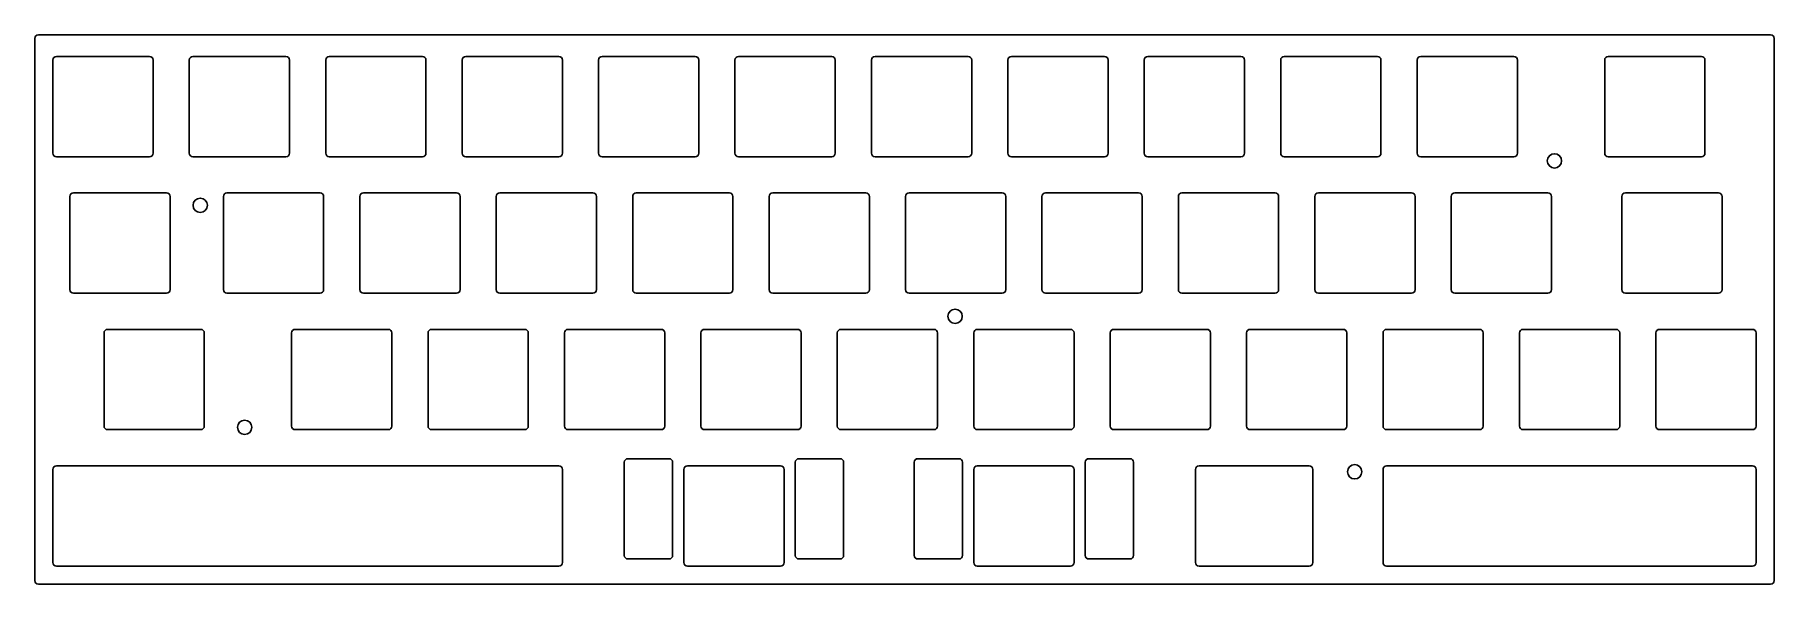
# Model space of a CAD drawing. Header units: millimetres. Extents: x -121 to 121, y -38 to 38.
import ezdxf

# ---------------------------------------------------------------- set-up
doc = ezdxf.new("R2010")
doc.units = ezdxf.units.MM
doc.layers.add('CUTOUTS', color=1, linetype='CONTINUOUS')
doc.layers.add('PERIMETER', color=5, linetype='CONTINUOUS')

msp = doc.modelspace()

# ---------------------------------------------------------------- linework, layer by layer
at = {"layer": 'CUTOUTS'}
for p, q in [((-118.91875, 21.82525), (-118.91875, 34.82525)), ((-118.41875, 35.32525), (-105.41875, 35.32525)), ((-104.91875, 34.82525), (-104.91875, 21.82525)), ((-99.86875, 21.82525), (-99.86875, 34.82525)), ((-99.36875, 35.32525), (-86.36875, 35.32525)), ((-85.86875, 34.82525), (-85.86875, 21.82525)), ((-80.81875, 21.82525), (-80.81875, 34.82525)), ((-80.31875, 35.32525), (-67.31875, 35.32525)), ((-66.81875, 34.82525), (-66.81875, 21.82525)), ((-61.76875, 21.82525), (-61.76875, 34.82525)), ((-61.26875, 35.32525), (-48.26875, 35.32525)), ((-47.76875, 34.82525), (-47.76875, 21.82525)), ((-42.71875, 21.82525), (-42.71875, 34.82525)), ((-42.21875, 35.32525), (-29.21875, 35.32525)), ((-28.71875, 34.82525), (-28.71875, 21.82525)), ((-23.66875, 21.82525), (-23.66875, 34.82525)), ((-23.16875, 35.32525), (-10.16875, 35.32525)), ((-9.66875, 34.82525), (-9.66875, 21.82525)), ((-4.61875, 21.82525), (-4.61875, 34.82525)), ((-4.11875, 35.32525), (8.88125, 35.32525)), ((9.38125, 34.82525), (9.38125, 21.82525)), ((14.43125, 21.82525), (14.43125, 34.82525)), ((14.93125, 35.32525), (27.93125, 35.32525)), ((28.43125, 34.82525), (28.43125, 21.82525)), ((33.48125, 21.82525), (33.48125, 34.82525)), ((33.98125, 35.32525), (46.98125, 35.32525)), ((47.48125, 34.82525), (47.48125, 21.82525)), ((52.53125, 21.82525), (52.53125, 34.82525)), ((53.03125, 35.32525), (66.03125, 35.32525)), ((66.53125, 34.82525), (66.53125, 21.82525)), ((71.58125, 21.82525), (71.58125, 34.82525)), ((72.08125, 35.32525), (85.08125, 35.32525)), ((85.58125, 34.82525), (85.58125, 21.82525)), ((97.775, 21.82525), (97.775, 34.82525)), ((98.275, 35.32525), (111.275, 35.32525)), ((111.775, 34.82525), (111.775, 21.82525)), ((-105.41875, 21.32525), (-118.41875, 21.32525)), ((-86.36875, 21.32525), (-99.36875, 21.32525)), ((-67.31875, 21.32525), (-80.31875, 21.32525)), ((-48.26875, 21.32525), (-61.26875, 21.32525)), ((-29.21875, 21.32525), (-42.21875, 21.32525)), ((-10.16875, 21.32525), (-23.16875, 21.32525)), ((8.88125, 21.32525), (-4.11875, 21.32525)), ((27.93125, 21.32525), (14.93125, 21.32525)), ((46.98125, 21.32525), (33.98125, 21.32525)), ((66.03125, 21.32525), (53.03125, 21.32525)), ((85.08125, 21.32525), (72.08125, 21.32525)), ((111.275, 21.32525), (98.275, 21.32525)), ((-116.5375, 2.77525), (-116.5375, 15.77525)), ((-116.0375, 16.27525), (-103.0375, 16.27525)), ((-102.5375, 15.77525), (-102.5375, 2.77525)), ((-95.10625, 2.77525), (-95.10625, 15.77525)), ((-94.60625, 16.27525), (-81.60625, 16.27525)), ((-81.10625, 15.77525), (-81.10625, 2.77525)), ((-76.05625, 2.77525), (-76.05625, 15.77525)), ((-75.55625, 16.27525), (-62.55625, 16.27525)), ((-62.05625, 15.77525), (-62.05625, 2.77525)), ((-57.00625, 2.77525), (-57.00625, 15.77525)), ((-56.50625, 16.27525), (-43.50625, 16.27525)), ((-43.00625, 15.77525), (-43.00625, 2.77525)), ((-37.95625, 2.77525), (-37.95625, 15.77525)), ((-37.45625, 16.27525), (-24.45625, 16.27525)), ((-23.95625, 15.77525), (-23.95625, 2.77525)), ((-18.90625, 2.77525), (-18.90625, 15.77525)), ((-18.40625, 16.27525), (-5.40625, 16.27525)), ((-4.90625, 15.77525), (-4.90625, 2.77525)), ((0.14375, 2.77525), (0.14375, 15.77525)), ((0.64375, 16.27525), (13.64375, 16.27525)), ((14.14375, 15.77525), (14.14375, 2.77525)), ((19.19375, 2.77525), (19.19375, 15.77525)), ((19.69375, 16.27525), (32.69375, 16.27525)), ((33.19375, 15.77525), (33.19375, 2.77525)), ((38.24375, 2.77525), (38.24375, 15.77525)), ((38.74375, 16.27525), (51.74375, 16.27525)), ((52.24375, 15.77525), (52.24375, 2.77525)), ((57.29375, 2.77525), (57.29375, 15.77525)), ((57.79375, 16.27525), (70.79375, 16.27525)), ((71.29375, 15.77525), (71.29375, 2.77525)), ((76.34375, 2.77525), (76.34375, 15.77525)), ((76.84375, 16.27525), (89.84375, 16.27525)), ((90.34375, 15.77525), (90.34375, 2.77525)), ((100.15625, 2.77525), (100.15625, 15.77525)), ((100.65625, 16.27525), (113.65625, 16.27525)), ((114.15625, 15.77525), (114.15625, 2.77525)), ((-103.0375, 2.27525), (-116.0375, 2.27525)), ((-81.60625, 2.27525), (-94.60625, 2.27525)), ((-62.55625, 2.27525), (-75.55625, 2.27525)), ((-43.50625, 2.27525), (-56.50625, 2.27525)), ((-24.45625, 2.27525), (-37.45625, 2.27525)), ((-5.40625, 2.27525), (-18.40625, 2.27525)), ((13.64375, 2.27525), (0.64375, 2.27525)), ((32.69375, 2.27525), (19.69375, 2.27525)), ((51.74375, 2.27525), (38.74375, 2.27525)), ((70.79375, 2.27525), (57.79375, 2.27525)), ((89.84375, 2.27525), (76.84375, 2.27525)), ((113.65625, 2.27525), (100.65625, 2.27525)), ((-111.775, -16.27475), (-111.775, -3.27475)), ((-111.275, -2.77475), (-98.275, -2.77475)), ((-97.775, -3.27475), (-97.775, -16.27475)), ((-85.58125, -16.27475), (-85.58125, -3.27475)), ((-85.08125, -2.77475), (-72.08125, -2.77475)), ((-71.58125, -3.27475), (-71.58125, -16.27475)), ((-66.53125, -16.27475), (-66.53125, -3.27475)), ((-66.03125, -2.77475), (-53.03125, -2.77475)), ((-52.53125, -3.27475), (-52.53125, -16.27475)), ((-47.48125, -16.27475), (-47.48125, -3.27475)), ((-46.98125, -2.77475), (-33.98125, -2.77475)), ((-33.48125, -3.27475), (-33.48125, -16.27475)), ((-28.43125, -16.27475), (-28.43125, -3.27475)), ((-27.93125, -2.77475), (-14.93125, -2.77475)), ((-14.43125, -3.27475), (-14.43125, -16.27475)), ((-9.38125, -16.27475), (-9.38125, -3.27475)), ((-8.88125, -2.77475), (4.11875, -2.77475)), ((4.61875, -3.27475), (4.61875, -16.27475)), ((9.66875, -16.27475), (9.66875, -3.27475)), ((10.16875, -2.77475), (23.16875, -2.77475)), ((23.66875, -3.27475), (23.66875, -16.27475)), ((28.71875, -16.27475), (28.71875, -3.27475)), ((29.21875, -2.77475), (42.21875, -2.77475)), ((42.71875, -3.27475), (42.71875, -16.27475)), ((47.76875, -16.27475), (47.76875, -3.27475)), ((48.26875, -2.77475), (61.26875, -2.77475)), ((61.76875, -3.27475), (61.76875, -16.27475)), ((66.81875, -16.27475), (66.81875, -3.27475)), ((67.31875, -2.77475), (80.31875, -2.77475)), ((80.81875, -3.27475), (80.81875, -16.27475)), ((85.86875, -16.27475), (85.86875, -3.27475)), ((86.36875, -2.77475), (99.36875, -2.77475)), ((99.86875, -3.27475), (99.86875, -16.27475)), ((104.91875, -16.27475), (104.91875, -3.27475)), ((105.41875, -2.77475), (118.41875, -2.77475)), ((118.91875, -3.27475), (118.91875, -16.27475)), ((-98.275, -16.77475), (-111.275, -16.77475)), ((-72.08125, -16.77475), (-85.08125, -16.77475)), ((-53.03125, -16.77475), (-66.03125, -16.77475)), ((-33.98125, -16.77475), (-46.98125, -16.77475)), ((-14.93125, -16.77475), (-27.93125, -16.77475)), ((4.11875, -16.77475), (-8.88125, -16.77475)), ((23.16875, -16.77475), (10.16875, -16.77475)), ((42.21875, -16.77475), (29.21875, -16.77475)), ((61.26875, -16.77475), (48.26875, -16.77475)), ((80.31875, -16.77475), (67.31875, -16.77475)), ((99.36875, -16.77475), (86.36875, -16.77475)), ((118.41875, -16.77475), (105.41875, -16.77475)), ((-118.41875, -21.82475), (-48.26875, -21.82475)), ((-39.1255, -34.32475), (-39.1255, -21.32475)), ((-38.6255, -20.82475), (-32.8755, -20.82475)), ((-32.3755, -21.32475), (-32.3755, -34.32475)), ((-30.3125, -21.82475), (-17.3125, -21.82475)), ((-15.2495, -34.32475), (-15.2495, -21.32475)), ((-14.7495, -20.82475), (-8.9995, -20.82475)), ((-8.4995, -21.32475), (-8.4995, -34.32475)), ((1.35575, -34.32475), (1.35575, -21.32475)), ((1.85575, -20.82475), (7.60575, -20.82475)), ((8.10575, -21.32475), (8.10575, -34.32475)), ((10.16875, -21.82475), (23.16875, -21.82475)), ((25.23175, -34.32475), (25.23175, -21.32475)), ((25.73175, -20.82475), (31.48175, -20.82475)), ((31.98175, -21.32475), (31.98175, -34.32475)), ((41.125, -21.82475), (56.50625, -21.82475)), ((67.31875, -21.82475), (118.41875, -21.82475)), ((-118.91875, -35.32475), (-118.91875, -22.32475)), ((-47.76875, -22.32475), (-47.76875, -35.32475)), ((-30.8125, -35.32475), (-30.8125, -22.32475)), ((-16.8125, -22.32475), (-16.8125, -35.32475)), ((9.66875, -35.32475), (9.66875, -22.32475)), ((23.66875, -22.32475), (23.66875, -35.32475)), ((40.625, -35.32475), (40.625, -22.32475)), ((57.00625, -22.32475), (57.00625, -35.32475)), ((66.81875, -35.32475), (66.81875, -22.32475)), ((118.91875, -22.32475), (118.91875, -35.32475)), ((-48.26875, -35.82475), (-118.41875, -35.82475)), ((-32.8755, -34.82475), (-38.6255, -34.82475)), ((-17.3125, -35.82475), (-30.3125, -35.82475)), ((-8.9995, -34.82475), (-14.7495, -34.82475)), ((7.60575, -34.82475), (1.85575, -34.82475)), ((23.16875, -35.82475), (10.16875, -35.82475)), ((31.48175, -34.82475), (25.73175, -34.82475)), ((56.50625, -35.82475), (41.125, -35.82475)), ((118.41875, -35.82475), (67.31875, -35.82475))]:
    msp.add_line(p, q, dxfattribs=at)
for centre in [(90.76245, 20.75025), (-98.33755, 14.55025), (7.06245, -0.94975), (-92.13755, -16.44975), (62.86245, -22.64975)]:
    msp.add_circle(centre, 1, dxfattribs=at)
for centre, start, end in [((-118.41875, 34.82525), 90, 180), ((-105.41875, 34.82525), 0, 90), ((-99.36875, 34.82525), 90, 180), ((-86.36875, 34.82525), 0, 90), ((-80.31875, 34.82525), 90, 180), ((-67.31875, 34.82525), 0, 90), ((-61.26875, 34.82525), 90, 180), ((-48.26875, 34.82525), 0, 90), ((-42.21875, 34.82525), 90, 180), ((-29.21875, 34.82525), 0, 90), ((-23.16875, 34.82525), 90, 180), ((-10.16875, 34.82525), 0, 90), ((-4.11875, 34.82525), 90, 180), ((8.88125, 34.82525), 0, 90), ((14.93125, 34.82525), 90, 180), ((27.93125, 34.82525), 0, 90), ((33.98125, 34.82525), 90, 180), ((46.98125, 34.82525), 0, 90), ((53.03125, 34.82525), 90, 180), ((66.03125, 34.82525), 0, 90), ((72.08125, 34.82525), 90, 180), ((85.08125, 34.82525), 0, 90), ((98.275, 34.82525), 90, 180), ((111.275, 34.82525), 0, 90), ((-118.41875, 21.82525), 180, 270), ((-105.41875, 21.82525), 270, 360), ((-99.36875, 21.82525), 180, 270), ((-86.36875, 21.82525), 270, 360), ((-80.31875, 21.82525), 180, 270), ((-67.31875, 21.82525), 270, 360), ((-61.26875, 21.82525), 180, 270), ((-48.26875, 21.82525), -90, 0), ((-42.21875, 21.82525), 180, 270), ((-29.21875, 21.82525), -90, 0), ((-23.16875, 21.82525), 180, 270), ((-10.16875, 21.82525), -90, 0), ((-4.11875, 21.82525), 180, 270), ((8.88125, 21.82525), -90, 0), ((14.93125, 21.82525), 180, 270), ((27.93125, 21.82525), -90, 0), ((33.98125, 21.82525), 180, 270), ((46.98125, 21.82525), -90, 0), ((53.03125, 21.82525), 180, 270), ((66.03125, 21.82525), -90, 0), ((72.08125, 21.82525), 180, 270), ((85.08125, 21.82525), -90, 0), ((98.275, 21.82525), 180, 270), ((111.275, 21.82525), 270, 360), ((-116.0375, 15.77525), 90, 180), ((-103.0375, 15.77525), 0, 90), ((-94.60625, 15.77525), 90, 180), ((-81.60625, 15.77525), 0, 90), ((-75.55625, 15.77525), 90, 180), ((-62.55625, 15.77525), 0, 90), ((-56.50625, 15.77525), 90, 180), ((-43.50625, 15.77525), 0, 90), ((-37.45625, 15.77525), 90, 180), ((-24.45625, 15.77525), 0, 90), ((-18.40625, 15.77525), 90, 180), ((-5.40625, 15.77525), 0, 90), ((0.64375, 15.77525), 90, 180), ((13.64375, 15.77525), 0, 90), ((19.69375, 15.77525), 90, 180), ((32.69375, 15.77525), 0, 90), ((38.74375, 15.77525), 90, 180), ((51.74375, 15.77525), 0, 90), ((57.79375, 15.77525), 90, 180), ((70.79375, 15.77525), 0, 90), ((76.84375, 15.77525), 90, 180), ((89.84375, 15.77525), 0, 90), ((100.65625, 15.77525), 90, 180), ((113.65625, 15.77525), 0, 90), ((-116.0375, 2.77525), 180, 270), ((-103.0375, 2.77525), 270, 360), ((-94.60625, 2.77525), 180, 270), ((-81.60625, 2.77525), 270, 360), ((-75.55625, 2.77525), 180, 270), ((-62.55625, 2.77525), -90, 0), ((-56.50625, 2.77525), 180, 270), ((-43.50625, 2.77525), -90, 0), ((-37.45625, 2.77525), 180, 270), ((-24.45625, 2.77525), -90, 0), ((-18.40625, 2.77525), 180, 270), ((-5.40625, 2.77525), -90, 0), ((0.64375, 2.77525), 180, 270), ((13.64375, 2.77525), -90, 0), ((19.69375, 2.77525), 180, 270), ((32.69375, 2.77525), 270, 360), ((38.74375, 2.77525), 180, 270), ((51.74375, 2.77525), 270, 360), ((57.79375, 2.77525), 180, 270), ((70.79375, 2.77525), 270, 360), ((76.84375, 2.77525), 180, 270), ((89.84375, 2.77525), 270, 360), ((100.65625, 2.77525), 180, 270), ((113.65625, 2.77525), 270, 360), ((-111.275, -3.27475), 90, 180), ((-98.275, -3.27475), 0, 90), ((-85.08125, -3.27475), 90, 180), ((-72.08125, -3.27475), 0, 90), ((-66.03125, -3.27475), 90, 180), ((-53.03125, -3.27475), 0, 90), ((-46.98125, -3.27475), 90, 180), ((-33.98125, -3.27475), 0, 90), ((-27.93125, -3.27475), 90, 180), ((-14.93125, -3.27475), 0, 90), ((-8.88125, -3.27475), 90, 180), ((4.11875, -3.27475), 0, 90), ((10.16875, -3.27475), 90, 180), ((23.16875, -3.27475), 0, 90), ((29.21875, -3.27475), 90, 180), ((42.21875, -3.27475), 0, 90), ((48.26875, -3.27475), 90, 180), ((61.26875, -3.27475), 0, 90), ((67.31875, -3.27475), 90, 180), ((80.31875, -3.27475), 0, 90), ((86.36875, -3.27475), 90, 180), ((99.36875, -3.27475), 0, 90), ((105.41875, -3.27475), 90, 180), ((118.41875, -3.27475), 0, 90), ((-111.275, -16.27475), 180, 270), ((-98.275, -16.27475), -90, 0), ((-85.08125, -16.27475), 180, 270), ((-72.08125, -16.27475), -90, 0), ((-66.03125, -16.27475), 180, 270), ((-53.03125, -16.27475), -90, 0), ((-46.98125, -16.27475), 180, 270), ((-33.98125, -16.27475), -90, 0), ((-27.93125, -16.27475), 180, 270), ((-14.93125, -16.27475), -90, 0), ((-8.88125, -16.27475), 180, 270), ((4.11875, -16.27475), -90, 0), ((10.16875, -16.27475), 180, 270), ((23.16875, -16.27475), -90, 0), ((29.21875, -16.27475), 180, 270), ((42.21875, -16.27475), -90, 0), ((48.26875, -16.27475), 180, 270), ((61.26875, -16.27475), -90, 0), ((67.31875, -16.27475), 180, 270), ((80.31875, -16.27475), -90, 0), ((86.36875, -16.27475), 180, 270), ((99.36875, -16.27475), -90, 0), ((105.41875, -16.27475), 180, 270), ((118.41875, -16.27475), -90, 0), ((-118.41875, -22.32475), 90, 180), ((-48.26875, -22.32475), 0, 90), ((-38.6255, -21.32475), 90, 180), ((-32.8755, -21.32475), 0, 90), ((-30.3125, -22.32475), 90, 180), ((-17.3125, -22.32475), 0, 90), ((-14.7495, -21.32475), 90, 180), ((-8.9995, -21.32475), 0, 90), ((1.85575, -21.32475), 90, 180), ((7.60575, -21.32475), 0, 90), ((10.16875, -22.32475), 90, 180), ((23.16875, -22.32475), 0, 90), ((25.73175, -21.32475), 90, 180), ((31.48175, -21.32475), 0, 90), ((41.125, -22.32475), 90, 180), ((56.50625, -22.32475), 0, 90), ((67.31875, -22.32475), 90, 180), ((118.41875, -22.32475), 0, 90), ((-118.41875, -35.32475), 180, 270), ((-48.26875, -35.32475), -90, 0), ((-38.6255, -34.32475), 180, 270), ((-32.8755, -34.32475), -90, 0), ((-30.3125, -35.32475), 180, 270), ((-17.3125, -35.32475), -90, 0), ((-14.7495, -34.32475), 180, 270), ((-8.9995, -34.32475), -90, 0), ((1.85575, -34.32475), 180, 270), ((7.60575, -34.32475), -90, 0), ((10.16875, -35.32475), 180, 270), ((23.16875, -35.32475), -90, 0), ((25.73175, -34.32475), 180, 270), ((31.48175, -34.32475), -90, 0), ((41.125, -35.32475), 180, 270), ((56.50625, -35.32475), -90, 0), ((67.31875, -35.32475), 180, 270), ((118.41875, -35.32475), -90, 0)]:
    msp.add_arc(centre, 0.5, start, end, dxfattribs=at)
at = {"layer": 'PERIMETER'}
for p, q in [((-121.44375, 37.84975), (-121.44375, -37.84975)), ((120.94375, 38.34975), (-120.94375, 38.34975)), ((121.44375, -37.84975), (121.44375, 37.84975)), ((-120.94375, -38.34975), (120.94375, -38.34975))]:
    msp.add_line(p, q, dxfattribs=at)
for centre, start, end in [((-120.94375, 37.84975), 90, 180), ((120.94375, 37.84975), 0, 90), ((-120.94375, -37.84975), 180, 270), ((120.94375, -37.84975), -90, 0)]:
    msp.add_arc(centre, 0.5, start, end, dxfattribs=at)

doc.saveas('drawing.dxf')
